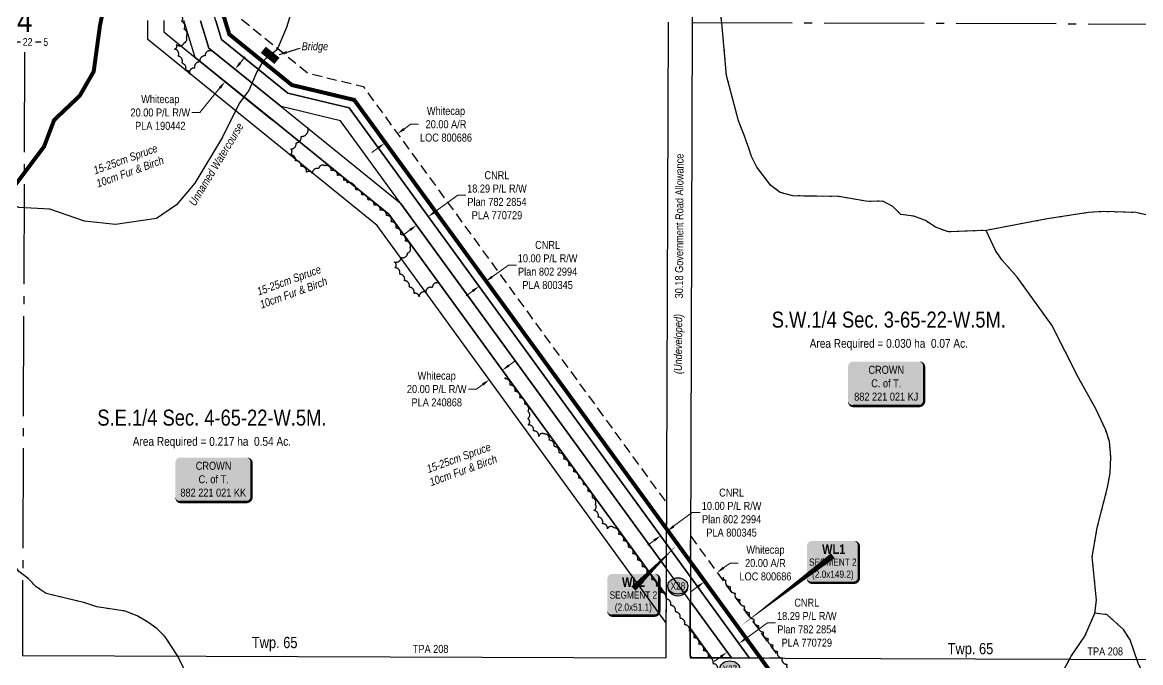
# Model space of a CAD drawing. Extents: x 479172 to 490274, y 6044075 to 6051612.
# Drawn here: x 482862 to 484260, y 6049089 to 6049889 of the extents above; entities that cross this region are included whole.
import ezdxf
from ezdxf.enums import TextEntityAlignment as Align

# ---------------------------------------------------------------- set-up
doc = ezdxf.new("R2010")
doc.units = 0
doc.header["$LTSCALE"] = 5
doc.header["$PDSIZE"] = 0.5
for name, pattern in [('0', [1, 1, 0]), ('foc-ACCESSROAD', [3.75, 2.5, -1.25]), ('foc-QUARTERLINE', [33, 25, -3, 2, -3]), ('foc-WHEELTRACKS', [2, 0.4, -1.6]), ('HIDDEN2', [4.7625, 3.175, -1.5875])]:
    doc.linetypes.add(name, pattern=pattern)
doc.layers.get('Defpoints').update_dxf_attribs({"color": 9})
for name, color, linetype in [('10', 1, 'Continuous'), ('9', 3, 'Continuous'), ('AS-OWNER', 7, 'Continuous'), ('C-AR', 13, 'foc-ACCESSROAD'), ('C-RW', 13, 'Continuous'), ('C-SYMBOL', 7, 'Continuous'), ('CG-NOTES', 7, 'Continuous'), ('D-TXT', 6, 'Continuous'), ('F-RW', 190, 'Continuous'), ('L-AREAREQUIRED', 7, 'Continuous'), ('L-QSEC', 8, 'foc-QUARTERLINE'), ('L-ROAD-T', 7, 'Continuous'), ('L-SEC', 7, 'Continuous'), ('L-SECLBL', 7, 'Continuous'), ('P-CROSSINGS', 250, 'Continuous'), ('P-PROPOSED', 10, 'Continuous'), ('T-BUSH', 110, '0'), ('T-BUSH-T', 110, 'Continuous'), ('T-CREEK', 160, 'Continuous'), ('T-EXISTING TFA', 220, 'HIDDEN2'), ('T-WATER', 160, 'Continuous'), ('T-WATER-P3', 160, 'foc-WHEELTRACKS'), ('T-WATER-T', 170, 'Continuous')]:
    doc.layers.add(name, color=color, linetype=linetype)
for name, color, linetype, lineweight in [('AS-GENERAL', 48, 'Continuous', 18), ('C-AR-T', 13, 'Continuous', 9), ('C-RW-T', 13, 'Continuous', 9), ('F-RW-T', 190, 'Continuous', 9), ('T-TEXT', 48, 'Continuous', 18)]:
    doc.layers.add(name, color=color, linetype=linetype, lineweight=lineweight)
doc.layers.add('AS-TRAPPER-T', color=7, linetype='Continuous', true_color=0xc26100)
doc.layers.add('P-PROPOSED-WL4', color=7, linetype='Continuous', true_color=0x5b5bc8)
doc.styles.add('100L', font='ARIALN.TTF', dxfattribs={"height": 11})
doc.styles.add('175L', font='ARIALN.TTF', dxfattribs={"height": 20})
doc.styles.add('80', font='ARIALN.TTF', dxfattribs={"height": 10})
doc.styles.add('80CG', font='ARIALN.TTF', dxfattribs={"height": 10})
doc.styles.add('80L', font='ARIALN.TTF', dxfattribs={"height": 10})
doc.styles.add('80LS', font='ARIALNI.TTF', dxfattribs={"height": 10})
doc.styles.add('BOLD', font='ARIALNB.TTF')
doc.styles.add('Crossing', font='ARIALN.TTF', dxfattribs={"height": 10})
doc.styles.add('foc-LtypeFont', font='ARIALN.TTF', dxfattribs={"height": 7.35})
doc.styles.add('SIMPLEX', font='ARIALN.TTF')
doc.linetypes.add('foc-TOPO-flowdirection-NOLINE', pattern='A,0,[">",foc-LtypeFont,S=0.3,R=0,X=0,Y=-0.945],-20,[">",foc-LtypeFont,S=0.3,R=0,X=0,Y=-0.945],0', length=20)
doc.dimstyles.new('Compass 5 000', dxfattribs={"dimscale": 5, "dimtxt": 9, "dimasz": 2, "dimexe": 0.2, "dimexo": 0.0625, "dimgap": 0.5, "dimtad": 0, "dimtih": 1, "dimtoh": 1, "dimzin": 0, "dimdsep": 46, "dimtxsty": '80CG', "dimcen": 0.1, "dimse1": 1, "dimse2": 1, "dimclrd": 256, "dimclrt": 256, "dimaunit": 1, "dimadec": 4, "dimazin": 0, "dimtfac": 0.06, "dimtofl": 0, "dimtmove": 0, "dimatfit": 1, "dimfxl": 0.2, "dimtolj": 1, "dimtzin": 0, "dimlwd": -1, "dimarcsym": 0})

# ---------------------------------------------------------------- blocks, each defined once
blk = doc.blocks.new('*U419')
h = blk.add_hatch(color=255)
edge = h.paths.add_edge_path()
edge.add_line((-41.5, -28.5), (41.5, -28.5))
edge.add_arc((41.5, -22.5), 6, 270, 360)
edge.add_line((47.5, -22.5), (47.5, 21))
edge.add_arc((41.5, 21), 6, 0, 90)
edge.add_line((41.5, 27), (-41.5, 27))
edge.add_arc((-41.5, 21), 6, 90, 180)
edge.add_line((-47.5, 21), (-47.5, -22.5))
edge.add_arc((-41.5, -22.5), 6, 180, 270)
at = {"color": 14, "flags": 128}
blk.add_lwpolyline([(-41.5, -28.5, 3, 3, 0), (41.5, -28.5, 3, 3, 0.414214), (47.5, -22.5, 3, 3, 0), (47.5, 21, 3, 0, 0.414214), (41.5, 27, 0, 0, 0), (-41.5, 27, 0, 0, 0.414214), (-47.5, 21, 0, 0, 0), (-47.5, -22.5, 0, 3, 0.414214)], format="xyseb", close=True, dxfattribs=at)
at = {"color": 14, "style": '80'}
blk.add_attdef('ENTER_TEXT_001', (-26.8, -4.9), '', height=10, dxfattribs=at)
blk = doc.blocks.new('xing2')
h = blk.add_hatch(color=50)
h.dxf.hatch_style = 1
edge = h.paths.add_edge_path()
edge.add_ellipse((0, 0), major_axis=(-12.5, 0), ratio=0.816297, start_angle=0, end_angle=360)
h = blk.add_hatch(color=250)
h.dxf.hatch_style = 1
edge = h.paths.add_edge_path()
edge.add_ellipse((0, -2), major_axis=(-12.5, 0), ratio=0.816297, start_angle=0, end_angle=180)
edge.add_line((12.5, -2), (12.5, 0))
edge.add_ellipse((0, 0), major_axis=(-12.5, 0), ratio=0.816297, start_angle=0, end_angle=180, ccw=False)
edge.add_line((-12.5, 0), (-12.5, -2))
at = {"color": 250}
blk.add_ellipse((0, 0), major_axis=(-12.5, 0), ratio=0.816297, dxfattribs=at)
blk.add_ellipse((0, -2), major_axis=(-12.5, 0), ratio=0.816297, start_param=0, end_param=3.141593, dxfattribs=at)
at = {"color": 250, "style": 'Crossing'}
blk.add_attdef('CROSSING', text='', height=9, dxfattribs=at).set_placement((0.1, 0), align=Align.MIDDLE_CENTER)
at = {"color": 250, "style": 'Crossing', "flags": 1}
for tag, p in [('OWNER', (0.1, -12.5)), ('DESCRIPTION', (0.1, -25.8)), ('LOCATION', (0.1, -39.3)), ('DWG_REF', (0.1, -52.8))]:
    blk.add_attdef(tag, text='', height=9, dxfattribs=at).set_placement(p, align=Align.MIDDLE_CENTER)
blk = doc.blocks.new('L-SECLBL')
at = {"layer": '9', "color": 7}
for p, q in [((-5.1, -27.8), (-12.3, -27.8)), ((20.7, -27.8), (13.5, -27.8))]:
    blk.add_line(p, q, dxfattribs=at)
at = {"layer": '10', "color": 2, "style": 'SIMPLEX'}
blk.add_attdef('SEC', text='', height=30, dxfattribs=at).set_placement((0, 0), align=Align.MIDDLE)
at = {"layer": '10', "color": 5, "style": '80L'}
blk.add_attdef('TWP', text='', height=9.5, dxfattribs=at).set_placement((-14.4, -27.4), align=Align.MIDDLE_RIGHT)
blk.add_attdef('RGE', text='', height=9.5, dxfattribs=at).set_placement((3.6, -27.4), align=Align.MIDDLE_CENTER)
blk.add_attdef('MER', text='', height=9.5, dxfattribs=at).set_placement((23.2, -27.4), align=Align.MIDDLE_LEFT)
blk = doc.blocks.new('*U561')
h = blk.add_hatch(color=254)
edge = h.paths.add_edge_path()
edge.add_line((-26.5, -33.8), (26.5, -33.8))
edge.add_arc((26.5, -27.8), 6, 270, 360)
edge.add_line((32.5, -27.8), (32.5, 12.5))
edge.add_arc((26.5, 12.5), 6, 0, 90)
edge.add_line((26.5, 18.5), (-26.5, 18.5))
edge.add_arc((-26.5, 12.5), 6, 90, 180)
edge.add_line((-32.5, 12.5), (-32.5, -27.8))
edge.add_arc((-26.5, -27.8), 6, 180, 270)
at = {"color": 1, "true_color": 0xff1414, "flags": 128}
blk.add_lwpolyline([(-26.5, -33.8, 3, 3, 0), (26.5, -33.8, 3, 3, 0.414214), (32.5, -27.8, 3, 3, 0), (32.5, 12.5, 3, 0, 0.414214), (26.5, 18.5, 0, 0, 0), (-26.5, 18.5, 0, 0, 0.414214), (-32.5, 12.5, 0, 0, 0), (-32.5, -27.8, 0, 3, 0.414214)], format="xyseb", close=True, dxfattribs=at)
blk.add_lwpolyline([(-115.8, -88.4, 0, 7.5, 0), (0, 0, 0, 0, 0)], format="xyseb", dxfattribs=at)
at = {"color": 1, "true_color": 0xff1414}
for tag, p, height, style in [('TEMP_AREA_W1_001', (-9.2, 2.2), 12, 'BOLD'), ('ENTER_TEXT_001', (-30.7, -12.5), 9, '80')]:
    blk.add_attdef(tag, p, '', height=height, dxfattribs=dict(at, style=style))
blk = doc.blocks.new('*U567')
h = blk.add_hatch(color=254)
edge = h.paths.add_edge_path()
edge.add_line((-26.5, -33.8), (26.5, -33.8))
edge.add_arc((26.5, -27.8), 6, 270, 360)
edge.add_line((32.5, -27.8), (32.5, 12.5))
edge.add_arc((26.5, 12.5), 6, 0, 90)
edge.add_line((26.5, 18.5), (-26.5, 18.5))
edge.add_arc((-26.5, 12.5), 6, 90, 180)
edge.add_line((-32.5, 12.5), (-32.5, -27.8))
edge.add_arc((-26.5, -27.8), 6, 180, 270)
at = {"layer": 'P-PROPOSED-WL4', "flags": 128}
blk.add_lwpolyline([(53.9, 54.1, 0, 7.5, 0), (0, 0, 0, 0, 0)], format="xyseb", dxfattribs=at)
blk.add_lwpolyline([(-26.5, -33.8, 3, 3, 0), (26.5, -33.8, 3, 3, 0.414214), (32.5, -27.8, 3, 3, 0), (32.5, 12.5, 3, 0, 0.414214), (26.5, 18.5, 0, 0, 0), (-26.5, 18.5, 0, 0, 0.414214), (-32.5, 12.5, 0, 0, 0), (-32.5, -27.8, 0, 3, 0.414214)], format="xyseb", close=True, dxfattribs=at)
at = {"layer": 'P-PROPOSED-WL4'}
for tag, p, height, style in [('TEMP_AREA_W1_001', (-9.2, 2.2), 12, 'BOLD'), ('ENTER_TEXT_001', (-30.7, -12.5), 9, '80')]:
    blk.add_attdef(tag, p, '', height=height, dxfattribs=dict(at, style=style))
blk = doc.blocks.new('*D518')
at = {"layer": 'C-AR-T', "transparency": 16777216}
for p, q in [((483738.4, 6049207.6), (483746.5, 6049213.5)), ((483746.5, 6049213.5), (483756.5, 6049213.5)), ((483706.1, 6049184.1), (483698, 6049178.2))]:
    blk.add_line(p, q, dxfattribs=at)
for points in [[(483737.5, 6049209), (483739.4, 6049206.3), (483730.4, 6049201.7)], [(483705.1, 6049185.4), (483707.1, 6049182.7), (483714.2, 6049190)]]:
    blk.add_solid(points, dxfattribs=at)
at = {"layer": 'Defpoints', "color": 0, "transparency": 16777216}
for p in [(483716.9, 6049220.3), (483700.7, 6049208.5), (483730.4, 6049201.7)]:
    blk.add_point(p, dxfattribs=at)
at = {"layer": 'C-AR-T', "transparency": 16777216, "insert": (483790.8, 6049213.5), "char_height": 10, "attachment_point": 5, "style": '80CG'}
blk.add_mtext('\\A1;Whitecap\\P20.00 A/R\\PLOC 800686', dxfattribs=at)
blk = doc.blocks.new('*D519')
at = {"layer": 'Defpoints', "color": 0, "transparency": 16777216}
for p in [(483638.7, 6049293.6), (483630.6, 6049287.8), (483667.9, 6049253.6)]:
    blk.add_point(p, dxfattribs=at)
at = {"layer": 'F-RW-T', "transparency": 16777216}
for p, q in [((483676, 6049259.5), (483699.4, 6049276.6)), ((483699.4, 6049276.6), (483709.4, 6049276.6)), ((483651.7, 6049241.8), (483643.6, 6049235.9))]:
    blk.add_line(p, q, dxfattribs=at)
for points in [[(483675, 6049260.8), (483676.9, 6049258.1), (483667.9, 6049253.6)], [(483650.7, 6049243.2), (483652.7, 6049240.5), (483659.8, 6049247.7)]]:
    blk.add_solid(points, dxfattribs=at)
at = {"layer": 'F-RW-T', "transparency": 16777216, "insert": (483748.5, 6049276.6), "char_height": 10, "attachment_point": 5, "style": '80CG'}
blk.add_mtext('\\A1;CNRL\\P10.00 P/L R/W\\PPlan 802 2994\\PPLA 800345', dxfattribs=at)
blk = doc.blocks.new('*D520')
at = {"layer": 'Defpoints', "color": 0, "transparency": 16777216}
for p in [(483735, 6049113.3), (483749.8, 6049124), (483757.8, 6049113.1)]:
    blk.add_point(p, dxfattribs=at)
at = {"layer": 'F-RW-T', "transparency": 16777216}
for p, q in [((483765.8, 6049119), (483793.4, 6049139)), ((483793.4, 6049139), (483803.4, 6049139)), ((483734.9, 6049096.5), (483726.8, 6049090.6))]:
    blk.add_line(p, q, dxfattribs=at)
for points in [[(483764.9, 6049120.4), (483766.8, 6049117.7), (483757.8, 6049113.1)], [(483733.9, 6049097.8), (483735.9, 6049095.1), (483743, 6049102.4)]]:
    blk.add_solid(points, dxfattribs=at)
at = {"layer": 'F-RW-T', "transparency": 16777216, "insert": (483842.5, 6049139), "char_height": 10, "attachment_point": 5, "style": '80CG'}
blk.add_mtext('\\A1;CNRL\\P18.29 P/L R/W\\PPlan 782 2854\\PPLA 770729', dxfattribs=at)
blk = doc.blocks.new('*D521')
at = {"layer": 'C-AR-T', "transparency": 16777216}
for p, q in [((483339.1, 6049756.1), (483347.2, 6049762)), ((483347.2, 6049762), (483357.2, 6049762)), ((483306.8, 6049732.5), (483298.7, 6049726.6))]:
    blk.add_line(p, q, dxfattribs=at)
for points in [[(483338.1, 6049757.4), (483340.1, 6049754.7), (483331, 6049750.2)], [(483305.8, 6049733.9), (483307.8, 6049731.2), (483314.9, 6049738.4)]]:
    blk.add_solid(points, dxfattribs=at)
at = {"layer": 'Defpoints', "color": 0, "transparency": 16777216}
for p in [(483330.8, 6049750.6), (483331, 6049750.2), (483314.6, 6049738.8)]:
    blk.add_point(p, dxfattribs=at)
at = {"layer": 'C-AR-T', "transparency": 16777216, "insert": (483391.5, 6049762), "char_height": 10, "attachment_point": 5, "style": '80CG'}
blk.add_mtext('\\A1;Whitecap\\P20.00 A/R\\PLOC 800686', dxfattribs=at)
blk = doc.blocks.new('*D523')
at = {"layer": 'C-RW-T', "transparency": 16777216}
for p, q in [((483134.2, 6049838.7), (483140.5, 6049846.4)), ((483109, 6049807.6), (483084, 6049776.7)), ((483084, 6049776.7), (483074, 6049776.7))]:
    blk.add_line(p, q, dxfattribs=at)
for points in [[(483132.9, 6049839.7), (483135.5, 6049837.6), (483127.9, 6049830.9)], [(483107.7, 6049808.6), (483110.3, 6049806.5), (483115.3, 6049815.4)]]:
    blk.add_solid(points, dxfattribs=at)
at = {"layer": 'Defpoints', "color": 0, "transparency": 16777216}
for p in [(483127.7, 6049831), (483115.2, 6049815.5), (483115.3, 6049815.4)]:
    blk.add_point(p, dxfattribs=at)
at = {"layer": 'C-RW-T', "transparency": 16777216, "insert": (483034.4, 6049776.7), "char_height": 10, "attachment_point": 5, "style": '80CG'}
blk.add_mtext('\\A1;Whitecap\\P20.00 P/L R/W\\PPLA 190442', dxfattribs=at)
blk = doc.blocks.new('*D532')
at = {"layer": 'Defpoints', "color": 0, "transparency": 16777216}
for p in [(483369.4, 6049646.6), (483377, 6049636.1), (483362.2, 6049625.3)]:
    blk.add_point(p, dxfattribs=at)
at = {"layer": 'F-RW-T', "transparency": 16777216}
for p, q in [((483377.5, 6049652.5), (483406.1, 6049673.3)), ((483406.1, 6049673.3), (483416.1, 6049673.3)), ((483346.5, 6049629.9), (483338.4, 6049624))]:
    blk.add_line(p, q, dxfattribs=at)
for points in [[(483376.5, 6049653.8), (483378.4, 6049651.1), (483369.4, 6049646.6)], [(483345.5, 6049631.3), (483347.5, 6049628.6), (483354.6, 6049635.8)]]:
    blk.add_solid(points, dxfattribs=at)
at = {"layer": 'F-RW-T', "transparency": 16777216, "insert": (483455.2, 6049673.3), "char_height": 10, "attachment_point": 5, "style": '80CG'}
blk.add_mtext('\\A1;CNRL\\P18.29 P/L R/W\\PPlan 782 2854\\PPLA 770729', dxfattribs=at)
blk = doc.blocks.new('*D535')
at = {"layer": 'Defpoints', "color": 0, "transparency": 16777216}
for p in [(483429.7, 6049563.8), (483437.7, 6049569.7), (483440.9, 6049565.3)]:
    blk.add_point(p, dxfattribs=at)
at = {"layer": 'F-RW-T', "transparency": 16777216}
for p, q in [((483449, 6049571.2), (483469.5, 6049586.1)), ((483469.5, 6049586.1), (483479.5, 6049586.1)), ((483424.7, 6049553.6), (483416.6, 6049547.7))]:
    blk.add_line(p, q, dxfattribs=at)
for points in [[(483448, 6049572.6), (483450, 6049569.9), (483440.9, 6049565.3)], [(483423.8, 6049554.9), (483425.7, 6049552.2), (483432.8, 6049559.4)]]:
    blk.add_solid(points, dxfattribs=at)
at = {"layer": 'F-RW-T', "transparency": 16777216, "insert": (483518.5, 6049586.1), "char_height": 10, "attachment_point": 5, "style": '80CG'}
blk.add_mtext('\\A1;CNRL\\P10.00 P/L R/W\\PPlan 802 2994\\PPLA 800345', dxfattribs=at)
blk = doc.blocks.new('*D538')
at = {"layer": 'C-RW-T', "transparency": 16777216}
for p, q in [((483469.9, 6049460.4), (483478, 6049466.3)), ((483437.6, 6049436.9), (483429.5, 6049431)), ((483429.5, 6049431), (483419.5, 6049431))]:
    blk.add_line(p, q, dxfattribs=at)
for points in [[(483468.9, 6049461.8), (483470.9, 6049459.1), (483461.8, 6049454.5)], [(483436.6, 6049438.2), (483438.5, 6049435.5), (483445.6, 6049442.8)]]:
    blk.add_solid(points, dxfattribs=at)
at = {"layer": 'Defpoints', "color": 0, "transparency": 16777216}
for p in [(483456.7, 6049461.5), (483440.5, 6049449.8), (483445.6, 6049442.8)]:
    blk.add_point(p, dxfattribs=at)
at = {"layer": 'C-RW-T', "transparency": 16777216, "insert": (483379.9, 6049431), "char_height": 10, "attachment_point": 5, "style": '80CG'}
blk.add_mtext('\\A1;Whitecap\\P20.00 P/L R/W\\PPLA 240868', dxfattribs=at)

msp = doc.modelspace()

# ---------------------------------------------------------------- linework, layer by layer
at = {"layer": 'AS-GENERAL', "const_width": 9.995, "flags": 128}
msp.add_lwpolyline([(483163.166, 6049855.137), (483180.251, 6049841.299)], dxfattribs=at)
at = {"layer": 'C-AR', "flags": 128}
msp.add_lwpolyline([(483128.399, 6050795.623), (483117.292, 6050695.645), (483104.263, 6050578.322), (483094.26, 6050488.306), (483088.407, 6050435.639), (483086.2, 6050415.777), (483080.529, 6050364.743), (483058.242, 6050164.153), (483056.551, 6050148.938), (483134.298, 6049894.677), (483138.443, 6049891.312), (483219.477, 6049825.678), (483288.001, 6049809.293), (483667.007, 6049288.777), (483666.887, 6049254.959), (483276.174, 6049791.554), (483218.739, 6049805.33), (483198.426, 6049810.145), (483119.736, 6049873.895), (483117.282, 6049881.919), (483114.382, 6049891.397), (483036.214, 6050147.039), (483037.904, 6050162.255), (483066.318, 6050417.985), (483068.525, 6050437.845), (483097.173, 6050695.717), (483108.281, 6050795.694)], dxfattribs=at)
msp.add_lwpolyline([(483808.233, 6049094.741), (483783.427, 6049094.833), (483696.9, 6049213.735), (483697.02, 6049247.557), (483808.233, 6049094.741)], close=True, dxfattribs=at)
at = {"layer": 'C-RW'}
for points in [[(483038.829, 6049891.666), (483038.82, 6049877.374), (483077.884, 6049845.67), (483173.134, 6049768.501), (483176.546, 6049765.735), (483319.879, 6049649.466), (483650.528, 6049195.346), (483666.597, 6049173.247), (483666.478, 6049139.448), (483305.257, 6049635.586), (483160.534, 6049752.942), (483018.824, 6049867.853), (483018.84, 6049891.737)], [(483084.784, 6049891.502), (483095.225, 6049857.365), (483185.612, 6049784.135), (483334.62, 6049663.239), (483666.718, 6049207.157), (483666.598, 6049173.326), (483650.546, 6049195.385), (483319.879, 6049649.466), (483176.547, 6049765.736), (483077.884, 6049845.67), (483063.845, 6049891.576)]]:
    msp.add_lwpolyline(points, dxfattribs=at)
for points in [[(483748.361, 6049094.964), (483723.551, 6049095.057), (483696.611, 6049132.082), (483696.731, 6049165.914), (483748.361, 6049094.964)], [(483723.551, 6049095.057), (483699.003, 6049095.149), (483696.491, 6049098.298), (483696.611, 6049132.082), (483723.551, 6049095.057)]]:
    msp.add_lwpolyline(points, close=True, dxfattribs=at)
at = {"layer": 'F-RW'}
for points in [[(483097.173, 6050695.717), (483036.214, 6050147.039), (483114.381, 6049891.397), (483117.282, 6049881.918), (483119.736, 6049873.895), (483198.426, 6049810.145), (483218.743, 6049805.381), (483276.174, 6049791.554), (483666.887, 6049254.959), (483686.896, 6049227.478), (483696.9, 6049213.735), (483783.427, 6049094.833), (483778.863, 6049094.85), (483771.031, 6049094.88), (483696.84, 6049196.83), (483686.836, 6049210.575), (483666.827, 6049238.06), (483270.263, 6049782.69), (483193.896, 6049800.951), (483111.072, 6049868.052), (483103.921, 6049891.435), (483026.053, 6050146.092), (483087.122, 6050695.752)], [(483103.921, 6049891.435), (483111.072, 6049868.052), (483193.896, 6049800.951), (483270.263, 6049782.69), (483666.827, 6049238.06), (483686.836, 6049210.575), (483696.84, 6049196.83), (483771.031, 6049094.88), (483748.361, 6049094.964), (483696.731, 6049165.914), (483686.726, 6049179.66), (483666.718, 6049207.157), (483259.455, 6049766.478), (483185.612, 6049784.135), (483095.225, 6049857.365), (483084.784, 6049891.502)]]:
    msp.add_lwpolyline(points, dxfattribs=at)
at = {"layer": 'L-QSEC'}
for p, q in [((483699.319, 6049889.359), (484459.081, 6049886.774)), ((482864.796, 6049852.282), (482861.972, 6049098.242))]:
    msp.add_line(p, q, dxfattribs=at)
at = {"layer": 'L-SEC'}
for p, q in [((483702.173, 6050693.609), (483699.319, 6049889.359)), ((483669.139, 6049889.466), (483666.324, 6049095.289)), ((483699.319, 6049889.359), (483696.504, 6049095.179)), ((482861.972, 6049098.242), (483666.324, 6049095.289)), ((483696.504, 6049095.179), (484491.001, 6049092.27))]:
    msp.add_line(p, q, dxfattribs=at)
at = {"layer": 'P-PROPOSED', "const_width": 5}
msp.add_lwpolyline([(482804.79, 6049621.786), (482889.095, 6049734.208), (482901.697, 6049767.359), (482933.699, 6049797.671), (482951.143, 6049828.038), (482958.984, 6049885.414), (482968.164, 6049930.335), (482981.559, 6049990.455), (482994.872, 6050028.443), (483018.532, 6050053.253), (483055.473, 6050084.055), (483056.428, 6050084.348), (483115.338, 6049891.69), (483118.238, 6049882.211), (483120.602, 6049874.48), (483198.879, 6049811.065), (483218.971, 6049806.302), (483276.765, 6049792.44), (483666.893, 6049256.649)], dxfattribs=at)
at = {"layer": 'P-PROPOSED', "const_width": 5, "flags": 128}
msp.add_lwpolyline([(483784.651, 6049094.856), (483696.906, 6049215.413)], dxfattribs=at)
at = {"layer": 'P-PROPOSED-WL4', "const_width": 5, "flags": 128}
for points in [[(483696.906, 6049215.413), (483667.696, 6049255.547), (483666.893, 6049256.649)], [(483806.675, 6049064.595), (483784.651, 6049094.856)]]:
    msp.add_lwpolyline(points, dxfattribs=at)
at = {"layer": 'T-BUSH', "flags": 128}
for points in [[(483098.129, 6049853.762, 0.52056705), (483090.396, 6049847.501, 0.52056705), (483083.88, 6049839.922, 0.52056705), (483077.363, 6049832.344, 0.52056705), (483070.847, 6049824.765, 0.52056705), (483065.797, 6049829.33, 0.52056705), (483061.272, 6049838.241, 0.52056705), (483056.748, 6049847.153, 0.52056705), (483052.223, 6049856.065, 0.52056705), (483054.593, 6049861.753, 0.52056705), (483064.332, 6049863.997, 0.52056705), (483066.811, 6049871.311, 0.52056705), (483063.947, 6049880.886, 0.52056705), (483061.083, 6049890.462, 0.52056705), (483058.219, 6049900.037, 0.52056705), (483055.354, 6049909.613, 0.52056705), (483052.49, 6049919.188, 0.52056705), (483049.626, 6049928.764, 0.52056705), (483046.762, 6049938.339, 0.52056705), (483043.897, 6049947.915, 0.52056705), (483041.033, 6049957.49, 0.52056705), (483038.169, 6049967.066, 0.52056705), (483035.305, 6049976.641, 0.52056705), (483032.441, 6049986.217, 0.52056705), (483029.576, 6049995.792, 0.52056705), (483026.768, 6050005.384, 0.52056705), (483024.045, 6050015, 0.52056705), (483021.321, 6050024.617, 0.52056705), (483018.598, 6050034.233, 0.52056705), (483011.756, 6050027.709, 0.52056705), (483004.906, 6050020.452, 0.52056705), (482999.314, 6050012.168, 0.52056705), (482995.262, 6050003.19, 0.52056705), (482992.751, 6049993.515, 0.52056705), (482990.241, 6049983.841, 0.52056705), (482987.731, 6049974.167, 0.52056705), (482985.221, 6049964.493, 0.52056705), (482983.211, 6049956.745, 0.52056705)], [(483382.522, 6049563.643, 0.52056705), (483374.321, 6049557.921, 0.52056705), (483366.12, 6049552.199, 0.52056705), (483357.919, 6049546.477, 0.52056705), (483351.326, 6049550.346, 0.52056705), (483345.44, 6049558.43, 0.52056705), (483339.555, 6049566.515, 0.52056705), (483333.669, 6049574.599, 0.52056705), (483327.783, 6049582.684, 0.52056705), (483327.09, 6049589.897, 0.52056705), (483335.292, 6049595.619, 0.52056705), (483343.494, 6049601.34, 0.52056705), (483346.662, 6049607.905, 0.52056705), (483340.777, 6049615.99, 0.52056705), (483334.891, 6049624.074, 0.52056705), (483329.005, 6049632.159, 0.52056705), (483323.12, 6049640.243, 0.52056705), (483317.091, 6049648.193, 0.52056705), (483309.391, 6049654.574, 0.52056705), (483301.692, 6049660.955, 0.52056705), (483293.992, 6049667.336, 0.52056705), (483286.292, 6049673.717, 0.52056705), (483278.593, 6049680.098, 0.52056705), (483268.046, 6049688.839, 0.61836268), (483263.903, 6049691.952, 0.52056705), (483255.979, 6049698.042, 0.52056705), (483248.054, 6049704.132, 0.52056705), (483240.129, 6049710.223, 0.52056705), (483232.264, 6049706.676, 0.52056705), (483224.416, 6049700.487, 0.52056705), (483217.115, 6049702.015, 0.52056705), (483210.218, 6049709.248, 0.52056705), (483203.321, 6049716.482, 0.52056705), (483196.424, 6049723.716, 0.52056705), (483197.584, 6049731.267, 0.52056705), (483203.889, 6049739.022, 0.52056705), (483210.195, 6049746.777, 0.52056705), (483218.957, 6049757.553)], [(483903.085, 6048842.69, 0.52056705), (483896.513, 6048850.11, 0.52056705), (483887.025, 6048847.05, 0.52056705), (483878.434, 6048841.942, 0.52056705), (483870.035, 6048837.681, 0.52056705), (483864.487, 6048845.994, 0.52056705), (483858.939, 6048854.308, 0.52056705), (483853.391, 6048862.621, 0.52056705), (483847.843, 6048870.934, 0.52056705), (483842.295, 6048879.248, 0.52056705), (483836.747, 6048887.561, 0.52056705), (483842.785, 6048895.053, 0.52056705), (483849.451, 6048902.5, 0.52056705), (483854.484, 6048910.03, 0.52056705), (483848.602, 6048918.11, 0.52056705), (483842.719, 6048926.191, 0.52056705), (483836.837, 6048934.271, 0.52056705), (483830.955, 6048942.351, 0.52056705), (483825.072, 6048950.431, 0.52056705), (483819.19, 6048958.512, 0.52056705), (483813.307, 6048966.592, 0.52056705), (483807.425, 6048974.672, 0.52056705), (483801.542, 6048982.752, 0.52056705), (483795.66, 6048990.833, 0.52056705), (483789.778, 6048998.913, 0.52056705), (483783.895, 6049006.993, 0.52056705), (483778.013, 6049015.073, 0.52056705), (483772.136, 6049023.158, 0.52056705), (483766.266, 6049031.247, 0.52056705), (483760.395, 6049039.336, 0.52056705), (483754.525, 6049047.425, 0.52056705), (483748.654, 6049055.514, 0.52056705), (483742.783, 6049063.602, 0.52056705), (483736.905, 6049071.686, 0.52056705), (483731.027, 6049079.769, 0.52056705), (483725.149, 6049087.852, 0.52056705), (483719.27, 6049095.936, 0.52056705), (483713.392, 6049104.019, 0.52056705), (483707.514, 6049112.102, 0.52056705), (483701.636, 6049120.186, 0.52056705), (483695.758, 6049128.269, 0.52056705), (483689.88, 6049136.353, 0.52056705), (483684.001, 6049144.436, 0.52056705), (483678.123, 6049152.519, 0.52056705), (483672.245, 6049160.603, 0.52056705), (483666.367, 6049168.686, 0.52056705), (483660.481, 6049176.764, 0.52056705), (483654.591, 6049184.839, 0.52056705), (483648.702, 6049192.914, 0.52056705), (483642.812, 6049200.989, 0.52056705), (483636.922, 6049209.063, 0.52056705), (483631.032, 6049217.138, 0.52056705), (483625.142, 6049225.213, 0.52056705), (483619.252, 6049233.288, 0.52056705), (483613.363, 6049241.363, 0.52056705), (483607.473, 6049249.438, 0.52056705), (483601.583, 6049257.513, 0.52056705), (483593.207, 6049256.413, 0.52056705), (483587.072, 6049262.614, 0.52056705), (483581.575, 6049270.961, 0.52056705), (483576.078, 6049279.308, 0.52056705), (483578.174, 6049286.889, 0.52056705), (483574.313, 6049295.027, 0.52056705), (483568.748, 6049303.329, 0.52056705), (483563.183, 6049311.631, 0.52056705), (483557.271, 6049319.682, 0.52056705), (483551.137, 6049327.573, 0.52056705), (483545.003, 6049335.464, 0.52056705), (483538.868, 6049343.355, 0.52056705), (483532.734, 6049351.245, 0.52056705), (483526.6, 6049359.136, 0.52056705), (483520.466, 6049367.027, 0.52056705), (483514.332, 6049374.918, 0.52056705), (483507.393, 6049371.631, 0.52056705), (483500.848, 6049378.666, 0.52056705), (483494.328, 6049386.241, 0.52056705), (483493.769, 6049394.178, 0.52056705), (483494.033, 6049403.248, 0.52056705), (483490.001, 6049412.239, 0.52056705), (483483.872, 6049420.134, 0.52056705), (483477.743, 6049428.029, 0.52056705), (483471.615, 6049435.924, 0.52056705), (483465.486, 6049443.82, 0.07137842), (483465.73, 6049445.535, 0.07137842)], [(484135.029, 6048649.447, -0.52056705), (484129.172, 6048657.552, -0.52056705), (484123.315, 6048665.658, -0.52056705), (484117.458, 6048673.763, -0.52056705), (484111.601, 6048681.869, -0.52056705), (484105.745, 6048689.974, -0.52056705), (484099.888, 6048698.08, -0.52056705), (484094.031, 6048706.185, -0.52056705), (484088.174, 6048714.29, -0.52056705), (484082.317, 6048722.396, -0.52056705), (484076.461, 6048730.501, -0.52056705), (484070.604, 6048738.607, -0.52056705), (484064.747, 6048746.712, -0.52056705), (484058.89, 6048754.818, -0.52056705), (484053.034, 6048762.923, -0.52056705), (484047.177, 6048771.028, -0.52056705), (484041.32, 6048779.134, -0.52056705), (484035.463, 6048787.239, -0.52056705), (484029.606, 6048795.345, -0.52056705), (484023.75, 6048803.45, -0.52056705), (484017.893, 6048811.556, -0.52056705), (484012.036, 6048819.661, -0.52056705), (484006.179, 6048827.766, -0.52056705), (484000.322, 6048835.872, -0.52056705), (483994.466, 6048843.977, -0.52056705), (483988.609, 6048852.083, -0.52056705), (483982.752, 6048860.188, -0.52056705), (483976.895, 6048868.294, -0.52056705), (483971.038, 6048876.399, -0.52056705), (483965.164, 6048884.492, -0.52056705), (483959.276, 6048892.575, -0.52056705), (483953.388, 6048900.658, -0.52056705), (483947.501, 6048908.74, -0.52056705), (483941.613, 6048916.823, -0.52056705), (483935.725, 6048924.906, -0.52056705), (483929.837, 6048932.989, -0.52056705), (483923.949, 6048941.072, -0.52056705), (483918.061, 6048949.155, -0.52056705), (483912.173, 6048957.237, -0.52056705), (483906.285, 6048965.32, -0.52056705), (483900.397, 6048973.403, -0.52056705), (483894.509, 6048981.486, -0.52056705), (483888.621, 6048989.569, -0.52056705), (483882.733, 6048997.652, -0.52056705), (483876.845, 6049005.734, -0.52056705), (483870.957, 6049013.817, -0.52056705), (483865.069, 6049021.9, -0.52056705), (483859.182, 6049029.983, -0.52056705), (483853.294, 6049038.066, -0.52056705), (483847.406, 6049046.149, -0.52056705), (483841.518, 6049054.231, -0.52056705), (483835.63, 6049062.314, -0.52056705), (483829.745, 6049070.399, -0.52056705), (483823.862, 6049078.486, -0.52056705), (483817.98, 6049086.573, -0.52056705), (483812.098, 6049094.66, -0.52056705), (483806.215, 6049102.747, -0.52056705), (483800.333, 6049110.834, -0.52056705), (483794.451, 6049118.921, -0.52056705), (483788.568, 6049127.007, -0.52056705), (483782.686, 6049135.094, -0.52056705), (483776.803, 6049143.181, -0.52056705), (483770.921, 6049151.268, -0.52056705), (483765.039, 6049159.355, -0.52056705), (483759.156, 6049167.442, -0.52056705), (483753.274, 6049175.529, -0.52056705), (483747.392, 6049183.616, -0.52056705), (483741.509, 6049191.703, -0.52056705), (483738.491, 6049195.853, -0.52056705)]]:
    msp.add_lwpolyline(points, format="xyb", dxfattribs=at)
at = {"layer": 'T-CREEK', "flags": 128}
msp.add_lwpolyline([(483238.176, 6050134.032), (483232.889, 6050096.976), (483235.975, 6050068.675), (483233.801, 6050055.048), (483223.902, 6050018.335), (483202.377, 6049916.774), (483192.252, 6049882.963), (483181.88, 6049858.505), (483179.057, 6049854.157), (483166.5, 6049844.164), (483162.377, 6049840.529), (483155.073, 6049827.486), (483145.225, 6049804.228), (483133.244, 6049788.72), (483111.959, 6049745.827), (483077.371, 6049688.527), (483054.839, 6049661.14), (483029.841, 6049644.238), (482978.419, 6049636.889), (482939.505, 6049640.987), (482896.129, 6049656.075), (482857.709, 6049658.174)], dxfattribs=at)
at = {"layer": 'T-EXISTING TFA', "flags": 128}
msp.add_lwpolyline([(483055.155, 6050085.092), (483017.849, 6050053.984), (482994, 6050028.977), (482980.597, 6049990.73), (482967.186, 6049930.543), (482957.998, 6049885.581), (482950.179, 6049828.366), (482932.905, 6049798.296), (482900.844, 6049767.928), (482888.211, 6049734.694), (482804.044, 6049622.457), (482780.912, 6049600.939), (482773.783, 6049563.327), (482759.737, 6049509.517), (482741.334, 6049461.778), (482584.707, 6049581.986), (482364.283, 6049683.99), (482321.905, 6049677.919), (482272.988, 6049693.251), (482229.988, 6049709.359), (482195.788, 6049713.673), (482152.675, 6049707.601), (482104.23, 6049702.96), (482066.291, 6049705.175), (481970.347, 6049731.064), (481875.229, 6049810.099), (481818.721, 6049875.255), (481755.353, 6049957.716), (481689.288, 6050087.394), (481640.657, 6050131.419), (481602.371, 6050144.789), (481549.03, 6050160.229), (481478.543, 6050179.844), (481447.798, 6050199.105), (481418.229, 6050260.112), (481374.981, 6050284.006), (481330.423, 6050297.403), (481297.707, 6050296.843), (481253.53, 6050297.714), (481213.991, 6050311.74), (481176.359, 6050305.642), (481120.99, 6050305.182), (481094.534, 6050305.292), (481069.497, 6050299.157), (481029.767, 6050294.457), (480991.48, 6050266.229), (480968.35, 6050260.901), (480909.784, 6050278.355), (480882.065, 6050288.165), (480846.856, 6050295.898), (480817.992, 6050313.894), (480792.225, 6050332.123), (480766.884, 6050334.338), (480731.491, 6050328.26), (480702.824, 6050329.744), (480681.294, 6050347.351), (480677.309, 6050386.012), (480646.655, 6050419.663), (480568.997, 6050473.422), (480512.328, 6050485.397), (480493.335, 6050505.876), (480481.161, 6050532.494), (480484.72, 6050560.609), (480484.953, 6050614.702), (480478.153, 6050651.526), (480459.6, 6050713.499), (480431.937, 6050735.776), (480418.319, 6050770.173), (480392.937, 6050831.138), (480361.163, 6050909.284), (480338.361, 6050911.228), (480337.201, 6050909.32), (480359.773, 6050907.396), (480391.089, 6050830.377), (480416.467, 6050769.421), (480430.273, 6050734.549), (480457.863, 6050712.332), (480476.206, 6050651.057), (480482.953, 6050614.523), (480482.722, 6050560.739), (480479.106, 6050532.18), (480491.651, 6050504.752), (480511.293, 6050483.573), (480568.19, 6050471.549), (480645.331, 6050418.149), (480675.388, 6050385.152), (480679.39, 6050346.325), (480702.066, 6050327.782), (480731.61, 6050326.253), (480766.967, 6050332.324), (480791.512, 6050330.178), (480816.885, 6050312.229), (480846.09, 6050294.019), (480881.515, 6050286.239), (480909.165, 6050276.453), (480968.285, 6050258.834), (480992.333, 6050264.374), (481030.527, 6050292.534), (481069.853, 6050297.186), (481094.772, 6050303.292), (481120.994, 6050303.183), (481176.528, 6050303.645), (481213.805, 6050309.685), (481253.167, 6050295.722), (481297.704, 6050294.844), (481330.146, 6050295.399), (481374.201, 6050282.153), (481416.707, 6050258.669), (481446.249, 6050197.716), (481477.728, 6050177.996), (481548.484, 6050158.306), (481601.763, 6050142.884), (481639.616, 6050129.665), (481687.674, 6050086.159), (481753.655, 6049956.644), (481817.172, 6049873.99), (481873.826, 6049808.666), (481969.405, 6049729.247), (482065.969, 6049703.191), (482104.267, 6049700.956), (482152.91, 6049705.616), (482195.803, 6049711.656), (482229.505, 6049707.405), (482272.338, 6049691.36), (482321.739, 6049675.876), (482363.981, 6049681.927), (482583.666, 6049580.265), (482742.237, 6049458.565), (482761.642, 6049508.903), (482775.734, 6049562.888), (482782.754, 6049599.922), (482805.536, 6049621.115), (482889.979, 6049733.721), (482902.551, 6049766.79), (482934.493, 6049797.046), (482952.107, 6049827.709), (482959.969, 6049885.246), (482969.141, 6049930.126), (482982.522, 6049990.18), (482995.744, 6050027.91), (483019.216, 6050052.522), (483055.79, 6050083.018)], close=True, dxfattribs=at)
at = {"layer": 'T-WATER', "flags": 128}
msp.add_lwpolyline([(483166.5, 6049844.164), (483162.377, 6049840.529), (483155.073, 6049827.486), (483145.225, 6049804.228), (483133.244, 6049788.72), (483111.959, 6049745.827), (483077.371, 6049688.527), (483054.839, 6049661.14), (483029.841, 6049644.238), (482978.419, 6049636.889), (482939.505, 6049640.987), (482896.129, 6049656.075), (482857.709, 6049658.174), (482740.087, 6049714.385), (482692.256, 6049742.961), (482655.855, 6049753.539), (482623.928, 6049758.118), (482588.116, 6049766.108)], dxfattribs=at)
at = {"layer": 'T-WATER-P3', "linetype": 'foc-TOPO-flowdirection-NOLINE', "flags": 128}
for points in [[(483238.176, 6050134.032), (483232.889, 6050096.976), (483235.975, 6050068.675), (483233.801, 6050055.048), (483223.902, 6050018.335), (483202.377, 6049916.774), (483192.252, 6049882.963), (483181.88, 6049858.505), (483179.057, 6049854.157), (483166.5, 6049844.164), (483162.377, 6049840.529), (483155.073, 6049827.486), (483145.225, 6049804.228), (483133.244, 6049788.72), (483111.959, 6049745.827), (483077.371, 6049688.527), (483054.839, 6049661.14), (483029.841, 6049644.238), (482978.419, 6049636.889), (482939.505, 6049640.987), (482896.129, 6049656.075), (482857.709, 6049658.174), (482740.087, 6049714.385), (482692.256, 6049742.961), (482655.855, 6049753.539), (482623.928, 6049758.118), (482588.116, 6049766.108)], [(484541.723, 6049663.835), (484526.801, 6049663.696), (484510.215, 6049658.521), (484497.644, 6049651.409), (484466.022, 6049619.981), (484410.811, 6049591.866), (484393.751, 6049589.153), (484375.689, 6049591.548), (484360.275, 6049596.938), (484325.948, 6049623.158), (484300.365, 6049638.545), (484286.091, 6049644.411), (484253.809, 6049651.594), (484213.041, 6049652.857), (484194.723, 6049651.649), (484142.885, 6049643.696), (484066.616, 6049629.408), (484019.145, 6049627.489), (484003.371, 6049633.303), (483990.968, 6049641.565), (483976.452, 6049647.191), (483960.188, 6049649.4), (483949.95, 6049659.099), (483937.723, 6049666.039), (483918.747, 6049665.497), (483882.681, 6049671.668), (483854.916, 6049672.096), (483846.917, 6049672.219), (483838.917, 6049672.343), (483824.863, 6049672.558), (483809.322, 6049676.928), (483797.702, 6049685.49), (483780.06, 6049708.531), (483773.434, 6049721.583), (483769.858, 6049732.261), (483767.174, 6049740.282), (483764.119, 6049748.266), (483757.241, 6049766.244), (483742.132, 6049823.098), (483736.351, 6049888.957), (483731.96, 6049921.394), (483721.431, 6049946.094), (483687.569, 6049955.604), (483678.725, 6049961.137), (483663.983, 6049975.528), (483631.752, 6049994.64), (483627.448, 6049998.964), (483627.624, 6050023.694), (483623.565, 6050038.889), (483620.519, 6050042.725), (483606.539, 6050047.1), (483598.023, 6050046.542), (483575.467, 6050039.493), (483537.927, 6050036.098), (483529.124, 6050037.906), (483515.264, 6050056.701), (483502.896, 6050065.088), (483477.496, 6050077.494), (483462.555, 6050078.436), (483436.616, 6050073.674), (483420.899, 6050072.457), (483412.594, 6050074.672), (483398.672, 6050092.764), (483376.354, 6050096.464), (483336.706, 6050115.494), (483321.807, 6050115.644), (483286.716, 6050111.374)], [(484202.54, 6049150.872), (484204.626, 6049167.234), (484199.276, 6049221.29), (484205.452, 6049257.784), (484218.453, 6049307.877), (484221.633, 6049325.825), (484222.419, 6049346.178), (484220.738, 6049365.573), (484216.159, 6049379.519), (484203.754, 6049406.462), (484182.197, 6049445.191), (484148.954, 6049510.858), (484105.551, 6049571.032), (484086.343, 6049592.464), (484078.272, 6049604.2), (484066.616, 6049629.408)], [(483107.528, 6048967.16), (483093.417, 6049008.714), (483063.506, 6049082.421), (483056.466, 6049097.156), (483040.57, 6049121.404), (483030.155, 6049131.644), (483018.773, 6049139.905), (483005.348, 6049147.511), (482990.476, 6049153.502), (482954.888, 6049158.712), (482940.072, 6049164.044), (482891.836, 6049175.54), (482879.373, 6049183.864), (482869.198, 6049194.225), (482857.638, 6049203.026), (482808.332, 6049276.432), (482789.424, 6049297.206), (482755.277, 6049322.648), (482691.509, 6049378.626), (482681.932, 6049388.686), (482664.473, 6049412.098), (482654.477, 6049421.913), (482643.698, 6049431.196), (482631.174, 6049439.039), (482610.096, 6049457.419), (482585.283, 6049471.665), (482557.044, 6049504.058), (482545.208, 6049508.944)], [(484145.137, 6048745.594), (484112.581, 6048876.653), (484111.136, 6048895.45), (484112.874, 6048932.79), (484119.941, 6048985.426), (484136.232, 6049028.972), (484173.066, 6049097.134), (484190.2, 6049122.122), (484202.54, 6049150.872)], [(485179.4, 6048379.48), (485174.956, 6048381.053), (485165.257, 6048389.425), (485135.447, 6048419.586), (485114.661, 6048435.915), (485103.881, 6048446.091), (485095.151, 6048457.165), (485075.458, 6048496.669), (485070.639, 6048511.094), (485067.15, 6048527.978), (485065.889, 6048566.529), (485061.013, 6048581.434), (485053.422, 6048592.566), (485043.484, 6048602.204), (485031.383, 6048610.165), (484990.196, 6048630.641), (484896.373, 6048658.174), (484879.019, 6048657.987), (484844.12, 6048652.805), (484823.938, 6048652.564), (484807.658, 6048649.071), (484777.425, 6048639.376), (484739.469, 6048636.425), (484720.563, 6048638.883), (484704.721, 6048643.313), (484642.883, 6048663.968), (484616.557, 6048674.495), (484603.616, 6048682.576), (484582.354, 6048701.614), (484573.865, 6048712.565), (484559.59, 6048737.89), (484549.293, 6048766.8), (484541.231, 6048779.676), (484513.042, 6048810.56), (484470.044, 6048847.133), (484397.111, 6048891.904), (484308.584, 6048942.479), (484293.59, 6048966.178), (484287.746, 6048979.709), (484283.474, 6048995.573), (484276.191, 6049047.897), (484256.862, 6049088.422), (484246.504, 6049117.576), (484238.499, 6049130.447), (484218.022, 6049148.999), (484202.54, 6049150.872)]]:
    msp.add_lwpolyline(points, dxfattribs=at)
at = {"layer": 'T-WATER-P3', "flags": 128}
for points in [[(484541.723, 6049663.835), (484526.801, 6049663.696), (484510.215, 6049658.521), (484497.644, 6049651.409), (484466.022, 6049619.981), (484410.811, 6049591.866), (484393.751, 6049589.153), (484375.689, 6049591.548), (484360.275, 6049596.938), (484325.948, 6049623.158), (484300.365, 6049638.545), (484286.091, 6049644.411), (484253.809, 6049651.594), (484213.041, 6049652.857), (484194.723, 6049651.649), (484142.885, 6049643.696), (484066.616, 6049629.408), (484019.145, 6049627.489), (484003.371, 6049633.303), (483990.968, 6049641.565), (483976.452, 6049647.191), (483960.188, 6049649.4), (483949.95, 6049659.099), (483937.723, 6049666.039), (483918.747, 6049665.497), (483882.681, 6049671.668), (483854.916, 6049672.096), (483846.917, 6049672.219), (483838.917, 6049672.343), (483824.863, 6049672.558), (483809.322, 6049676.928), (483797.702, 6049685.49), (483780.06, 6049708.531), (483773.434, 6049721.583), (483769.858, 6049732.261), (483767.174, 6049740.282), (483764.119, 6049748.266), (483757.241, 6049766.244), (483742.132, 6049823.098), (483736.351, 6049888.957), (483731.96, 6049921.394), (483721.431, 6049946.094), (483687.569, 6049955.604), (483678.725, 6049961.137), (483663.983, 6049975.528), (483631.752, 6049994.64), (483627.448, 6049998.964), (483627.624, 6050023.694), (483623.565, 6050038.889), (483620.519, 6050042.725), (483606.539, 6050047.1), (483598.023, 6050046.542), (483575.467, 6050039.493), (483537.927, 6050036.098), (483529.124, 6050037.906), (483515.264, 6050056.701), (483502.896, 6050065.088), (483477.496, 6050077.494), (483462.555, 6050078.436), (483436.616, 6050073.674), (483420.899, 6050072.457), (483412.594, 6050074.672), (483398.672, 6050092.764), (483376.354, 6050096.464), (483336.706, 6050115.494), (483321.807, 6050115.644), (483286.716, 6050111.374)], [(484202.54, 6049150.872), (484204.626, 6049167.234), (484199.276, 6049221.29), (484205.452, 6049257.784), (484218.453, 6049307.877), (484221.633, 6049325.825), (484222.419, 6049346.178), (484220.738, 6049365.573), (484216.159, 6049379.519), (484203.754, 6049406.462), (484182.197, 6049445.191), (484148.954, 6049510.858), (484105.551, 6049571.032), (484086.343, 6049592.464), (484078.272, 6049604.2), (484066.616, 6049629.408)], [(483107.528, 6048967.16), (483093.417, 6049008.714), (483063.506, 6049082.421), (483056.466, 6049097.156), (483040.57, 6049121.404), (483030.155, 6049131.644), (483018.773, 6049139.905), (483005.348, 6049147.511), (482990.476, 6049153.502), (482954.888, 6049158.712), (482940.072, 6049164.044), (482891.836, 6049175.54), (482879.373, 6049183.864), (482869.198, 6049194.225), (482857.638, 6049203.026), (482808.332, 6049276.432), (482789.424, 6049297.206), (482755.277, 6049322.648), (482691.509, 6049378.626), (482681.932, 6049388.686), (482664.473, 6049412.098), (482654.477, 6049421.913), (482643.698, 6049431.196), (482631.174, 6049439.039), (482610.096, 6049457.419), (482585.283, 6049471.665), (482557.044, 6049504.058), (482545.208, 6049508.944)], [(484145.137, 6048745.594), (484112.581, 6048876.653), (484111.136, 6048895.45), (484112.874, 6048932.79), (484119.941, 6048985.426), (484136.232, 6049028.972), (484173.066, 6049097.134), (484190.2, 6049122.122), (484202.54, 6049150.872)], [(485179.4, 6048379.48), (485174.956, 6048381.053), (485165.257, 6048389.425), (485135.447, 6048419.586), (485114.661, 6048435.915), (485103.881, 6048446.091), (485095.151, 6048457.165), (485075.458, 6048496.669), (485070.639, 6048511.094), (485067.15, 6048527.978), (485065.889, 6048566.529), (485061.013, 6048581.434), (485053.422, 6048592.566), (485043.484, 6048602.204), (485031.383, 6048610.165), (484990.196, 6048630.641), (484896.373, 6048658.174), (484879.019, 6048657.987), (484844.12, 6048652.805), (484823.938, 6048652.564), (484807.658, 6048649.071), (484777.425, 6048639.376), (484739.469, 6048636.425), (484720.563, 6048638.883), (484704.721, 6048643.313), (484642.883, 6048663.968), (484616.557, 6048674.495), (484603.616, 6048682.576), (484582.354, 6048701.614), (484573.865, 6048712.565), (484559.59, 6048737.89), (484549.293, 6048766.8), (484541.231, 6048779.676), (484513.042, 6048810.56), (484470.044, 6048847.133), (484397.111, 6048891.904), (484308.584, 6048942.479), (484293.59, 6048966.178), (484287.746, 6048979.709), (484283.474, 6048995.573), (484276.191, 6049047.897), (484256.862, 6049088.422), (484246.504, 6049117.576), (484238.499, 6049130.447), (484218.022, 6049148.999), (484202.54, 6049150.872)]]:
    msp.add_lwpolyline(points, dxfattribs=at)

# ---------------------------------------------------------------- block references
at = {"layer": 'AS-OWNER'}
ref = msp.add_blockref('*U419', (483941.583, 6049438.34), dxfattribs=dict(at, xscale=0.9994789399999966, yscale=0.9994789399999966, zscale=0.9994789399999966))
ref.add_attrib('ENTER_TEXT_001', 'CROWN', (483919.534, 6049450.106), dxfattribs={"layer": '0', "color": 14, "height": 9.9948, "style": '80'})
ref.add_attrib('ENTER_TEXT_002', 'C. of T.', (483923.028, 6049433.271), dxfattribs={"layer": '0', "color": 14, "height": 9.9948, "style": '80'})
ref.add_attrib('ENTER_TEXT_003', '882 221 021 KJ', (483901.699, 6049416.572), dxfattribs={"layer": '0', "color": 14, "height": 9.99479, "style": '80'})
ref = msp.add_blockref('*U419', (483100.791, 6049318.393), dxfattribs=at)
ref.add_attrib('ENTER_TEXT_001', 'CROWN', (483078.731, 6049330.165), dxfattribs={"layer": '0', "color": 14, "height": 10, "style": '80'})
ref.add_attrib('ENTER_TEXT_002', 'C. of T.', (483082.227, 6049313.321), dxfattribs={"layer": '0', "color": 14, "height": 10, "style": '80'})
ref.add_attrib('ENTER_TEXT_003', '882 221 021 KK', (483059.481, 6049296.614), dxfattribs={"layer": '0', "color": 14, "height": 10, "style": '80'})
at = {"layer": 'CG-NOTES'}
ref = msp.add_blockref('*U567', (483625.688, 6049181.589), dxfattribs=dict(at, xscale=0.998424827775018, yscale=0.998424827775018, zscale=0.998424827775018))
ref.add_attrib('TEMP_AREA_W1_001', 'WL2', (483611.524, 6049183.83), dxfattribs={"layer": 'P-PROPOSED-WL4', "height": 11.9811, "style": 'BOLD'})
ref.add_attrib('ENTER_TEXT_001', 'SEGMENT 2', (483595.984, 6049169.132), dxfattribs={"layer": 'P-PROPOSED-WL4', "height": 8.9858, "style": '80'})
ref.add_attrib('ENTER_TEXT_002', '(2.0x51.1)', (483602.515, 6049154.003), dxfattribs={"layer": 'P-PROPOSED-WL4', "height": 8.9858, "style": '80'})
ref = msp.add_blockref('*U561', (483875.037, 6049222.735), dxfattribs=dict(at, xscale=0.9984255969685002, yscale=0.9984255969685002, zscale=0.9984255969685002))
ref.add_attrib('TEMP_AREA_W1_001', 'WL1', (483861.646, 6049224.976), dxfattribs={"layer": '0', "color": 1, "true_color": 0xff1414, "height": 11.9811, "style": 'BOLD'})
ref.add_attrib('ENTER_TEXT_001', 'SEGMENT 2', (483845.334, 6049210.279), dxfattribs={"layer": '0', "color": 1, "true_color": 0xff1414, "height": 8.9858, "style": '80'})
ref.add_attrib('ENTER_TEXT_002', '(2.0x149.2)', (483849.002, 6049195.149), dxfattribs={"layer": '0', "color": 1, "true_color": 0xff1414, "height": 8.98583, "style": '80'})
at = {"layer": 'L-SECLBL'}
msp.add_blockref('L-SECLBL', (482864.946, 6049892.281), dxfattribs=at).add_auto_attribs({'SEC': '4', 'TWP': '65', 'RGE': '22', 'MER': '5'})
at = {"layer": 'P-CROSSINGS', "xscale": 0.999476, "yscale": 0.999476, "zscale": 0.999476}
for p, values in [((483681.284, 6049184.941), {'CROSSING': 'X28'}), ((483746.262, 6049081.049), {'CROSSING': 'X27'})]:
    msp.add_blockref('xing2', p, dxfattribs=at).add_auto_attribs(values)

# ---------------------------------------------------------------- texts
at = {"layer": 'AS-GENERAL', "insert": (483210.83, 6049864.5), "char_height": 9.99479, "attachment_point": 1, "style": '80LS'}
msp.add_mtext_dynamic_manual_height_columns('\\pi0.29882;Bridge', width=32.90686, gutter_width=49.948, heights=[0], dxfattribs=at)
at = {"layer": 'AS-TRAPPER-T', "style": '80L'}
for p in [(483350.046, 6049101.26), (484193.209, 6049098.142)]:
    msp.add_text('TPA 208', height=9.9941, dxfattribs=at).set_placement(p)
at = {"layer": 'C-SYMBOL', "color": 3, "style": '175L'}
for s, height, p in [('S.W.1/4 Sec. 3-65-22-W.5M.', 19.98952, (483944.981, 6049501.867)), ('S.E.1/4 Sec. 4-65-22-W.5M.', 19.9898, (483098.868, 6049379.358))]:
    msp.add_text(s, height=height, dxfattribs=at).set_placement(p, align=Align.BOTTOM_CENTER)
at = {"layer": 'D-TXT', "color": 3, "char_height": 14, "attachment_point": 1, "style": '80L'}
for insert in [(483148.832, 6049121.306), (484018.542, 6049113.656)]:
    msp.add_mtext_dynamic_manual_height_columns('Twp. 65', width=56.49237, gutter_width=47.475, heights=[0], dxfattribs=dict(at, insert=insert))
at = {"layer": 'L-AREAREQUIRED', "color": 5, "style": '100L'}
for s, height, p in [('Area Required = 0.030 ha  0.07 Ac.', 10.99424, (483944.981, 6049479.379)), ('Area Required = 0.217 ha  0.54 Ac.', 10.99439, (483098.868, 6049356.869))]:
    msp.add_text(s, height=height, dxfattribs=at).set_placement(p, align=Align.BOTTOM_CENTER)
at = {"layer": 'L-ROAD-T', "style": '80L'}
msp.add_text('30.18 Government Road Allowance', height=10, rotation=89.796944, dxfattribs=at).set_placement((483683.104, 6049634.829), align=Align.MIDDLE_CENTER)
at = {"layer": 'T-BUSH-T', "char_height": 10, "width": 88.306, "attachment_point": 2, "rotation": 20, "style": '80LS'}
for insert in [(482989.103, 6049723.117), (483193.47, 6049571.743), (483405.606, 6049349.8)]:
    msp.add_mtext('15-25cm Spruce\\P10cm Fur & Birch', dxfattribs=dict(at, insert=insert))
at = {"layer": 'T-TEXT', "style": '80LS'}
msp.add_text('(Undeveloped)', height=9.99476, rotation=89.796944, dxfattribs=at).set_placement((483681.563, 6049487.383), align=Align.MIDDLE_CENTER)
at = {"layer": 'T-WATER-T', "insert": (483069.497, 6049664.193), "char_height": 10, "attachment_point": 1, "rotation": 58.883055, "style": '100L'}
msp.add_mtext_dynamic_manual_height_columns('{\\fArial Narrow|b0|i1|c0|p34;Unnamed Watercourse}', width=117.54179, gutter_width=54.971, heights=[0], dxfattribs=at)

# ---------------------------------------------------------------- dimensions: what is measured, and where the dimension line sits
at = {"layer": 'C-AR-T'}
dim = msp.add_aligned_dim(p1=(483314.59, 6049738.795), p2=(483330.76, 6049750.569), distance=-0.463, text='Whitecap\\P20.00 A/R\\PLOC 800686', dimstyle='Compass 5 000', dxfattribs=at)
dim.commit()
dim.dimension.update_dxf_attribs({"geometry": '*D521', "text_midpoint": (483391.502, 6049761.967)})
at = {"layer": 'C-AR-T', "color": 5}
dim = msp.add_linear_dim(base=(483730.36, 6049201.745), p1=(483700.687, 6049208.52), p2=(483716.863, 6049220.292), angle=36.045323, text='Whitecap\\P20.00 A/R\\PLOC 800686', dimstyle='Compass 5 000', dxfattribs=at)
dim.commit()
dim.dimension.update_dxf_attribs({"geometry": '*D518', "text_midpoint": (483790.832, 6049213.513), "dimtype": 161})
at = {"layer": 'C-RW-T'}
dim = msp.add_linear_dim(base=(483115.288, 6049815.366), p1=(483127.744, 6049831.019), p2=(483115.152, 6049815.477), angle=230.986785, text='Whitecap\\P20.00 P/L R/W\\PPLA 190442', dimstyle='Compass 5 000', dxfattribs=at)
dim.commit()
dim.dimension.update_dxf_attribs({"geometry": '*D523', "text_midpoint": (483034.445, 6049776.727), "dimtype": 161})
at = {"layer": 'C-RW-T', "color": 5}
dim = msp.add_aligned_dim(p1=(483456.708, 6049461.542), p2=(483440.542, 6049449.773), distance=8.656, text='Whitecap\\P20.00 P/L R/W\\PPLA 240868', dimstyle='Compass 5 000', dxfattribs=at)
dim.commit()
dim.dimension.update_dxf_attribs({"geometry": '*D538', "text_midpoint": (483379.928, 6049431.003)})
at = {"layer": 'F-RW-T', "color": 2}
for base, p1, p2, angle, text, picture, middle in [((483369.367, 6049646.583), (483362.247, 6049625.297), (483377.029, 6049636.061), 36.059659, 'CNRL\\P18.29 P/L R/W\\PPlan 782 2854\\PPLA 770729', '*D532', (483455.17, 6049673.318)), ((483440.896, 6049565.329), (483429.657, 6049563.783), (483437.738, 6049569.667), 36.059671, 'CNRL\\P10.00 P/L R/W\\PPlan 802 2994\\PPLA 800345', '*D535', (483518.547, 6049586.128))]:
    dim = msp.add_linear_dim(base=base, p1=p1, p2=p2, angle=angle, text=text, dimstyle='Compass 5 000', dxfattribs=at)
    dim.commit()
    dim.dimension.update_dxf_attribs({"geometry": picture, "text_midpoint": middle, "dimtype": 161})
at = {"layer": 'F-RW-T', "color": 5}
for base, p1, p2, angle, text, picture, middle in [((483667.876, 6049253.601), (483630.639, 6049287.76), (483638.72, 6049293.644), 36.05967, 'CNRL\\P10.00 P/L R/W\\PPlan 802 2994\\PPLA 800345', '*D519', (483748.527, 6049276.585)), ((483757.752, 6049113.126), (483735.045, 6049113.263), (483749.825, 6049124.019), 36.043878, 'CNRL\\P18.29 P/L R/W\\PPlan 782 2854\\PPLA 770729', '*D520', (483842.454, 6049139.044))]:
    dim = msp.add_linear_dim(base=base, p1=p1, p2=p2, angle=angle, text=text, dimstyle='Compass 5 000', dxfattribs=at)
    dim.commit()
    dim.dimension.update_dxf_attribs({"geometry": picture, "text_midpoint": middle, "dimtype": 161})

# ---------------------------------------------------------------- leaders
at = {"layer": 'AS-GENERAL', "color": 2, "path_type": 1}
msp.add_leader([(483182.795, 6049849.173), (483209.277, 6049857.216)], dimstyle='Compass 5 000', override={"dimgap": 0.5, "dimtad": 0}, dxfattribs=at)

doc.saveas('drawing.dxf')
